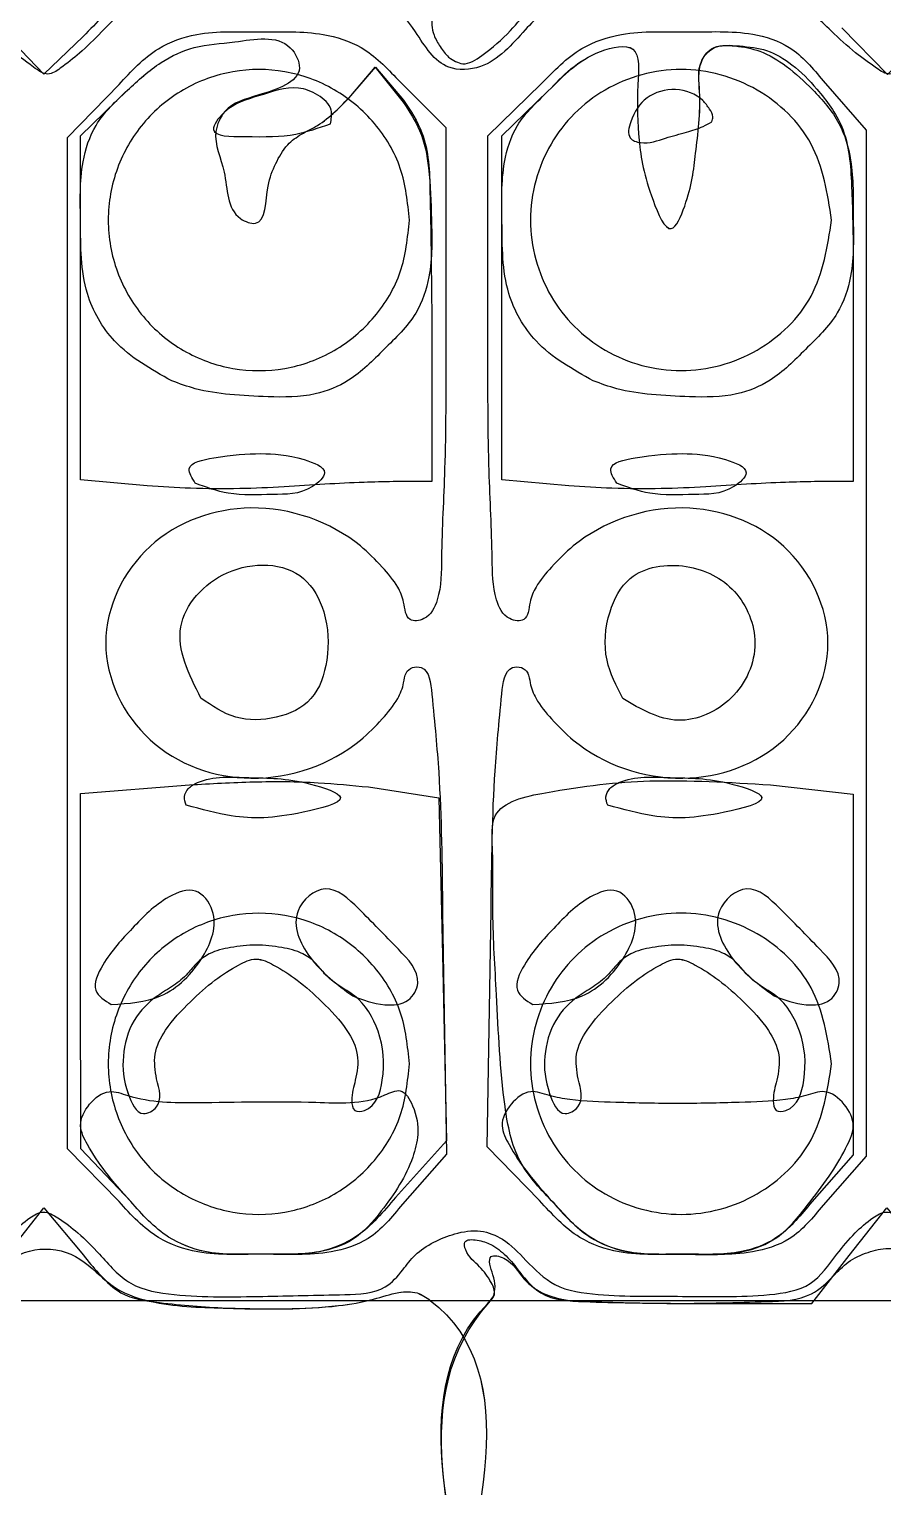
# Model space of a CAD drawing. Extents: x 15.9 to 97.5, y 243.5 to 291.3.
# Drawn here: x 61.35 to 66.49, y 252.88 to 261.66 of the extents above; entities that cross this region are included whole.
import ezdxf

# ---------------------------------------------------------------- set-up
doc = ezdxf.new("R2010")
doc.units = 0
for name, color, linetype in [('black', 7, 'CONTINUOUS'), ('blue', 7, 'CONTINUOUS'), ('drawing', 7, 'CONTINUOUS'), ('red', 7, 'CONTINUOUS')]:
    doc.layers.add(name, color=color, linetype=linetype)

msp = doc.modelspace()

# ---------------------------------------------------------------- linework, layer by layer
at = {"layer": 'black', "color": 7}
msp.add_lwpolyline([(63.285152, 261.260722), (63.432162, 261.434173), (63.60077, 261.222506)], dxfattribs=at)
for points in [[(62.206809, 259.543311)], [(64.746809, 259.543313)], [(62.347876, 258.92601)], [(64.887876, 258.92601)], [(62.293677, 256.985583)], [(64.833677, 256.985583)], [(63.297016, 255.835941)], [(65.837016, 255.835941)], [(61.842202, 255.784251)], [(64.382202, 255.784251)], [(61.958875, 254.597297)], [(64.498875, 254.597329)]]:
    msp.add_lwpolyline(points, close=True, dxfattribs=at)
for points, knots in [([(62.206809, 259.543308), (62.082345, 259.612356), (61.860306, 259.735536), (61.654594, 260.095829), (61.6602, 260.478039), (61.647564, 260.82113), (61.740727, 261.109148), (61.935178, 261.290472), (62.12171, 261.463233), (62.350145, 261.569686), (62.607157, 261.579123), (62.89216, 261.643011), (63.030864, 261.359412), (62.738596, 261.26596), (62.533776, 261.210636), (62.440073, 261.004432), (62.552099, 260.796272), (62.532176, 260.545244), (62.776543, 260.453843), (62.769717, 260.70405), (62.828083, 260.848553), (62.892931, 260.964921), (62.988053, 261.03382), (63.093875, 261.082584), (63.192396, 261.163441), (63.254301, 261.228366), (63.285152, 261.260722)], [0, 0, 0, 0, 0.419964, 0.749201, 1.183314, 1.545404, 1.778821, 2.062801, 2.325517, 2.544983, 2.791752, 3.127706, 3.261277, 3.555131, 3.781714, 3.914617, 4.163132, 4.460489, 4.554236, 4.791078, 4.935521, 5.069291, 5.173706, 5.282895, 5.418003, 5.552227, 5.552227, 5.552227, 5.552227]), ([(64.746809, 259.543308), (64.622338, 259.612358), (64.400287, 259.735541), (64.194657, 260.095811), (64.199898, 260.477891), (64.188364, 260.820165), (64.278123, 261.107177), (64.510916, 261.316744), (64.689363, 261.518809), (65.037935, 261.592769), (65.00651, 261.265849), (65.017283, 260.976081), (65.061322, 260.726048), (65.208973, 260.378054), (65.33661, 260.67696), (65.362922, 260.918568), (65.400845, 261.220463), (65.371602, 261.442272), (65.462562, 261.569365), (65.607837, 261.564473), (65.762033, 261.535362), (65.9218, 261.438172), (66.080419, 261.290561), (66.238479, 261.111424), (66.317494, 260.836635), (66.309351, 260.52514), (66.321533, 260.211757), (66.225178, 259.924164), (66.025689, 259.735981), (65.840887, 259.544487), (65.591296, 259.443981), (65.344045, 259.444196), (65.103268, 259.457684), (64.906551, 259.484219), (64.793595, 259.526006), (64.746809, 259.543313)], [0, 0, 0, 0, 0.419964, 0.749201, 1.183314, 1.544712, 1.777287, 2.057359, 2.451323, 2.646793, 2.862263, 3.196064, 3.569085, 3.771983, 3.929952, 4.25568, 4.627429, 4.80628, 4.906376, 5.049861, 5.200841, 5.384347, 5.596233, 5.854354, 6.086785, 6.432852, 6.787255, 7.022566, 7.314411, 7.596657, 7.814657, 8.099, 8.329476, 8.540683, 8.690015, 8.690015, 8.690015, 8.690015]), ([(63.60077, 261.222506), (63.637501, 261.166978), (63.71706, 261.046704), (63.764969, 260.79939), (63.771021, 260.504736), (63.779928, 260.206023), (63.684057, 259.923082), (63.485477, 259.735768), (63.300887, 259.544484), (63.051295, 259.443979), (62.804045, 259.444194), (62.563268, 259.457682), (62.366551, 259.484217), (62.253595, 259.526004), (62.206809, 259.543311)], [0, 0, 0, 0, 0.198095, 0.429071, 0.740479, 1.086221, 1.31874, 1.609692, 1.891938, 2.109938, 2.394281, 2.624757, 2.835964, 2.985296, 2.985296, 2.985296, 2.985296]), ([(62.347876, 258.926015), (62.328189, 258.957731), (62.274684, 259.043928), (62.52698, 259.09523), (62.735646, 259.109905), (62.943991, 259.097), (63.176264, 259.006499), (63.008552, 258.854461), (62.808603, 258.863202), (62.562751, 258.846563), (62.413353, 258.901801), (62.347876, 258.92601)], [0, 0, 0, 0, 0.093812, 0.254958, 0.539959, 0.803195, 0.949663, 1.061078, 1.30657, 1.572741, 1.780412, 1.780412, 1.780412, 1.780412]), ([(64.887876, 258.926015), (64.868189, 258.957731), (64.814684, 259.043928), (65.06698, 259.09523), (65.275646, 259.109905), (65.483991, 259.097), (65.716264, 259.006499), (65.548552, 258.854461), (65.348603, 258.863202), (65.102751, 258.846563), (64.953353, 258.901801), (64.887876, 258.92601)], [0, 0, 0, 0, 0.093812, 0.254958, 0.539959, 0.803195, 0.949663, 1.061078, 1.30657, 1.572741, 1.780412, 1.780412, 1.780412, 1.780412]), ([(62.293678, 256.985589), (62.287415, 257.002803), (62.274647, 257.037892), (62.305943, 257.093299), (62.432385, 257.165408), (62.707491, 257.145767), (62.943367, 257.153427), (63.33355, 257.021493), (62.874156, 256.908335), (62.624525, 256.897191), (62.38688, 256.960682), (62.293677, 256.985583)], [0, 0, 0, 0, 0.052666, 0.107359, 0.172424, 0.48287, 0.857044, 1.055304, 1.297425, 1.729902, 2.008964, 2.008964, 2.008964, 2.008964]), ([(64.833678, 256.985589), (64.827415, 257.002803), (64.814647, 257.037892), (64.845943, 257.093299), (64.972385, 257.165408), (65.247491, 257.145767), (65.483367, 257.153427), (65.87355, 257.021493), (65.414156, 256.908335), (65.164525, 256.897191), (64.92688, 256.960682), (64.833677, 256.985583)], [0, 0, 0, 0, 0.052666, 0.107359, 0.172424, 0.48287, 0.857044, 1.055304, 1.297425, 1.729902, 2.008964, 2.008964, 2.008964, 2.008964]), ([(61.842202, 255.784251), (61.801962, 255.809737), (61.71148, 255.867043), (61.810775, 256.076948), (61.968836, 256.24385), (62.135937, 256.420509), (62.356452, 256.505809), (62.501487, 256.31029), (62.400865, 256.039555), (62.168131, 255.80598), (61.945491, 255.791137), (61.842202, 255.784251)], [0, 0, 0, 0, 0.126605, 0.284679, 0.568214, 0.859695, 1.022338, 1.177177, 1.459468, 1.80783, 2.109307, 2.109307, 2.109307, 2.109307]), ([(63.297016, 255.835941), (63.204225, 255.90408), (63.036139, 256.027511), (62.897197, 256.333858), (63.143472, 256.544402), (63.372057, 256.324967), (63.533775, 256.156235), (63.728205, 255.957372), (63.636602, 255.785465), (63.466053, 255.77374), (63.358919, 255.813162), (63.297016, 255.835941)], [0, 0, 0, 0, 0.350964, 0.635756, 0.846655, 1.079271, 1.422358, 1.657013, 1.773225, 1.918999, 2.118504, 2.118504, 2.118504, 2.118504]), ([(64.382202, 255.784251), (64.341962, 255.809737), (64.25148, 255.867043), (64.350775, 256.076948), (64.508836, 256.24385), (64.675937, 256.420509), (64.896452, 256.505809), (65.041487, 256.31029), (64.940865, 256.039555), (64.708131, 255.80598), (64.485491, 255.791137), (64.382202, 255.784251)], [0, 0, 0, 0, 0.126605, 0.284679, 0.568214, 0.859695, 1.022338, 1.177177, 1.459468, 1.80783, 2.109307, 2.109307, 2.109307, 2.109307]), ([(65.837016, 255.835941), (65.744225, 255.90408), (65.576139, 256.027511), (65.437197, 256.333858), (65.683472, 256.544402), (65.912057, 256.324967), (66.073775, 256.156235), (66.268205, 255.957372), (66.176602, 255.785465), (66.006053, 255.77374), (65.898919, 255.813162), (65.837016, 255.835941)], [0, 0, 0, 0, 0.350964, 0.635756, 0.846655, 1.079271, 1.422358, 1.657013, 1.773225, 1.918999, 2.118504, 2.118504, 2.118504, 2.118504]), ([(61.958875, 254.597329), (61.906524, 254.656075), (61.810304, 254.764051), (61.710326, 254.914213), (61.635621, 255.059763), (61.702159, 255.190125), (61.819116, 255.280927), (62.042766, 255.193626), (62.455504, 255.191133), (62.979944, 255.208384), (63.379979, 255.177665), (63.596559, 255.291549), (63.677617, 255.150641), (63.699616, 255.014108), (63.658951, 254.847935), (63.582245, 254.693301), (63.46178, 254.525604), (63.316524, 254.355809), (63.053757, 254.271342), (62.752512, 254.285776), (62.441058, 254.268452), (62.152546, 254.380119), (62.029299, 254.518326), (61.958875, 254.597297)], [0, 0, 0, 0, 0.234615, 0.431223, 0.552184, 0.692698, 0.83274, 0.947664, 1.365806, 2.082849, 2.501381, 2.596935, 2.713731, 2.889779, 3.029571, 3.21285, 3.406131, 3.650987, 3.863874, 4.204776, 4.554556, 4.789418, 5.102531, 5.102531, 5.102531, 5.102531]), ([(64.498875, 254.597329), (64.446524, 254.656077), (64.350302, 254.764055), (64.250331, 254.914202), (64.175612, 255.059788), (64.242208, 255.19001), (64.358954, 255.281318), (64.486163, 255.230314), (64.654416, 255.201839), (64.914923, 255.193243), (65.254809, 255.185109), (65.594698, 255.193234), (65.855199, 255.20186), (66.023528, 255.230293), (66.150923, 255.281563), (66.268352, 255.188903), (66.332957, 255.059268), (66.268496, 254.913695), (66.182437, 254.762584), (66.038135, 254.577144), (65.886199, 254.375951), (65.606343, 254.265987), (65.296343, 254.287563), (64.98177, 254.268137), (64.692605, 254.380055), (64.569309, 254.518336), (64.498875, 254.597329)], [0, 0, 0, 0, 0.234615, 0.431223, 0.552184, 0.692698, 0.832739, 0.947664, 1.07354, 1.351726, 1.72345, 2.095175, 2.373363, 2.499236, 2.614365, 2.754834, 2.896692, 3.016391, 3.205191, 3.42647, 3.720692, 3.942884, 4.293636, 4.644425, 4.879518, 5.19275, 5.19275, 5.19275, 5.19275]), ([(48.843596, 245.869602), (48.805801, 246.586718), (48.699344, 248.606623), (49.185115, 251.117949), (48.366723, 253.49045), (48.909653, 254.022639), (48.917951, 254.09072), (48.901771, 254.16155), (48.856653, 254.287542), (49.017854, 254.250603), (49.072438, 254.127151), (49.248554, 254.003281), (49.5765, 253.991019), (50.020866, 253.978491), (50.456846, 253.991155), (50.802329, 254.002258), (50.943809, 254.13679), (51.040991, 254.240235), (51.158038, 254.294621), (51.284819, 254.322914), (51.4116, 254.294621), (51.528648, 254.240234), (51.625825, 254.136793), (51.767335, 254.002232), (52.112545, 253.991361), (52.551371, 253.976902), (52.989034, 253.995533), (53.331503, 253.996239), (53.499271, 254.16217), (53.879851, 254.312577), (54.866444, 254.239838), (56.364819, 254.31604), (57.863193, 254.23984), (58.849788, 254.312574), (59.230365, 254.162171), (59.398139, 253.996235), (59.74056, 253.995561), (60.178603, 253.976693), (60.616095, 253.991983), (60.963803, 254.001301), (61.131696, 254.169544), (61.305789, 254.317169), (61.582252, 254.318525), (61.755087, 254.172447), (61.911936, 254.01712), (62.190657, 253.978881), (62.517327, 253.951575), (62.879444, 253.947305), (63.176166, 253.961023), (63.405379, 253.998848), (63.556234, 254.052144), (63.681665, 254.058709), (64.354898, 253.604349), (63.515375, 250.932037), (63.434281, 249.128956), (64.452542, 245.861142), (63.484596, 245.838861), (63.080629, 245.862683), (62.496497, 245.912809), (61.934184, 245.95193), (61.487791, 245.994764), (60.46201, 245.6675), (57.928683, 245.916386), (54.719435, 245.924834), (52.185264, 245.657917), (51.174837, 245.99144), (50.763966, 245.954626), (50.135546, 245.902024), (49.51515, 245.871827), (49.038617, 245.779077), (48.883669, 245.851048), (48.843598, 245.86966)], [0, 0, 0, 0, 2.131708, 6.004398, 8.113401, 8.167778, 8.23154, 8.302195, 8.412764, 8.488841, 8.662814, 8.821884, 9.099927, 9.622954, 10.160049, 10.434266, 10.603779, 10.726075, 10.859054, 10.983732, 11.10841, 11.241389, 11.363684, 11.533199, 11.807416, 12.344511, 12.869743, 13.147138, 13.307591, 13.552933, 14.350335, 16.212278, 18.074221, 18.871622, 19.116964, 19.277418, 19.554813, 20.080044, 20.617139, 20.891356, 21.06087, 21.310555, 21.560311, 21.808869, 21.971229, 22.210042, 22.614481, 22.971202, 23.290825, 23.506686, 23.662907, 23.773772, 23.864794, 26.01721, 29.894454, 32.014635, 32.215755, 32.659822, 33.252147, 33.96109, 34.366715, 34.570757, 37.166187, 41.786394, 44.381754, 44.577089, 44.952209, 45.595863, 46.473391, 46.848736, 46.979662, 46.979662, 46.979662, 46.979662]), ([(64.083596, 245.869596), (64.045801, 246.586712), (63.939344, 248.606617), (64.425115, 251.117943), (63.606723, 253.490444), (64.149653, 254.022633), (64.157951, 254.090714), (64.141771, 254.161544), (64.096653, 254.287536), (64.257854, 254.250597), (64.312438, 254.127145), (64.488554, 254.003275), (64.8165, 253.991013), (65.260866, 253.978486), (65.696847, 253.991149), (66.042329, 254.002252), (66.18381, 254.136784), (66.280992, 254.240229), (66.398038, 254.294615), (66.524819, 254.322908), (66.6516, 254.294615), (66.768648, 254.240229), (66.865825, 254.136786), (67.007332, 254.002234), (67.352568, 253.991287), (67.791724, 253.9774), (68.230435, 253.994089), (68.572385, 253.998352), (68.729085, 254.146506), (68.958569, 254.297345), (69.532154, 254.261811), (70.334819, 254.306424), (71.137483, 254.261811), (71.711069, 254.297343), (71.940552, 254.146506), (72.097259, 253.998351), (72.439159, 253.994116), (72.878252, 253.97719), (73.316072, 253.991909), (73.663805, 254.001303), (73.831695, 254.169536), (74.005789, 254.317164), (74.282252, 254.318519), (74.455088, 254.172441), (74.611937, 254.017114), (74.890658, 253.978875), (75.217327, 253.951569), (75.579444, 253.947299), (75.876166, 253.961017), (76.105379, 253.998842), (76.256235, 254.052138), (76.381664, 254.058703), (77.054369, 253.60473), (76.213036, 250.932535), (76.130449, 249.134866), (77.157614, 245.863407), (76.19938, 245.84284), (75.809275, 245.8667), (75.24468, 245.915827), (74.700601, 245.954143), (74.266624, 245.995606), (73.451526, 245.725843), (71.540413, 245.877839), (69.131697, 245.879217), (67.221863, 245.722868), (66.41488, 245.99165), (66.003934, 245.954449), (65.375554, 245.902061), (64.755143, 245.871788), (64.278613, 245.779046), (64.123665, 245.851017), (64.083594, 245.869629)], [0, 0, 0, 0, 2.131708, 6.004398, 8.113401, 8.167778, 8.23154, 8.302195, 8.412764, 8.488841, 8.662814, 8.821884, 9.099927, 9.622954, 10.160049, 10.434266, 10.60378, 10.726075, 10.859055, 10.983732, 11.10841, 11.241389, 11.363684, 11.533199, 11.807416, 12.344511, 12.871351, 13.148285, 13.3098, 13.501142, 13.957313, 14.950858, 15.944402, 16.400573, 16.591915, 16.753431, 17.030364, 17.557203, 18.094298, 18.368515, 18.53803, 18.787715, 19.037471, 19.286029, 19.448389, 19.687201, 20.09164, 20.448361, 20.767984, 20.983845, 21.140067, 21.250931, 21.341953, 23.492426, 27.369801, 29.488914, 29.682506, 30.111166, 30.68345, 31.36981, 31.763255, 31.964278, 33.923731, 37.362346, 39.32167, 39.517004, 39.892124, 40.535778, 41.413306, 41.788651, 41.919576, 41.919576, 41.919576, 41.919576])]:
    msp.add_open_spline(points, degree=3, knots=knots, dxfattribs=at)
at = {"layer": 'blue', "color": 7}
for points in [[(61.672648, 261.618992), (61.43482, 261.391139), (61.205796, 261.630191)], [(66.800525, 261.670372), (66.518791, 261.388638), (66.24456, 261.671572)], [(63.286309, 261.260714), (63.434475, 261.434165), (63.603809, 261.234285)], [(62.058642, 258.909554), (61.656475, 258.945774), (61.656475, 259.982859), (61.656475, 261.019945), (61.939623, 261.294382)], [(64.598642, 258.909554), (64.196475, 258.945774), (64.196475, 259.982859), (64.196475, 261.019945), (64.475673, 261.290553)], [(63.773142, 259.985452), (63.773142, 258.936498), (63.540309, 258.935736)], [(66.313142, 259.988337), (66.313142, 258.9365), (66.080309, 258.935738)], [(61.958875, 254.597334), (61.657944, 254.914834), (61.657182, 255.985522), (61.65642, 257.05621), (62.312587, 257.10886)], [(63.392087, 257.09559), (63.81542, 257.02966), (63.83917, 255.996513), (63.86292, 254.963367), (63.554153, 254.621599)], [(65.813718, 257.108467), (66.313154, 257.051957), (66.313154, 255.965173), (66.313154, 254.878388), (66.050383, 254.579109)], [(59.096963, 254.315985), (59.373676, 253.98349), (60.178915, 253.98349), (60.984156, 253.98349), (61.209577, 254.271525), (61.434999, 254.55956), (61.674144, 254.273103)], [(65.246442, 253.983485), (66.064068, 253.983485), (66.289489, 254.27152), (66.514911, 254.559555), (66.755373, 254.27152), (66.995835, 253.983485), (67.795952, 253.983485), (68.596069, 253.983485), (68.872783, 254.31598)]]:
    msp.add_lwpolyline(points, dxfattribs=at)
for points in [[(63.874842, 261.493334)], [(62.058642, 258.909556)], [(64.598642, 258.909558)], [(62.115112, 255.336033)], [(64.655112, 255.336033)], [(61.958879, 254.597332)], [(64.509924, 254.587102)]]:
    msp.add_lwpolyline(points, close=True, dxfattribs=at)
for points, knots in [([(63.874842, 261.493334), (63.856922, 261.514052), (63.821771, 261.554689), (63.786564, 261.62031), (63.745462, 261.779141), (64.057686, 262.019491), (64.225457, 262.219245), (64.612496, 262.589349), (64.602539, 262.187825), (64.472837, 261.949378), (64.283845, 261.675516), (64.110994, 261.525623), (63.968448, 261.431931), (63.902882, 261.47494), (63.874842, 261.493334)], [0, 0, 0, 0, 0.081891, 0.160629, 0.222713, 0.556689, 1.081239, 1.361185, 1.571002, 1.915925, 2.284741, 2.513073, 2.63804, 2.731418, 2.731418, 2.731418, 2.731418]), ([(61.205796, 261.630191), (61.169593, 261.672482), (61.106764, 261.745878), (61.034745, 261.840134), (61.022492, 262.008853), (61.403814, 261.960895), (61.569654, 261.978115), (61.955575, 261.970188), (61.863953, 261.825887), (61.787646, 261.734768), (61.713842, 261.660464), (61.672648, 261.618992)], [0, 0, 0, 0, 0.167366, 0.290459, 0.352291, 0.620894, 1.024538, 1.241362, 1.314872, 1.451476, 1.624036, 1.624036, 1.624036, 1.624036]), ([(61.939623, 261.294382), (62.003899, 261.353998), (62.121869, 261.463416), (62.3501, 261.569624), (62.607175, 261.579136), (62.892158, 261.643001), (63.030865, 261.359405), (62.738596, 261.265951), (62.533776, 261.210628), (62.440073, 261.004424), (62.552099, 260.796264), (62.532176, 260.545236), (62.776543, 260.453835), (62.769717, 260.704041), (62.828083, 260.848546), (62.892932, 260.964909), (62.988086, 261.03385), (63.094082, 261.08261), (63.192966, 261.163466), (63.255256, 261.228362), (63.286309, 261.260714)], [0, 0, 0, 0, 0.262716, 0.482182, 0.728952, 1.064905, 1.198477, 1.49233, 1.718913, 1.851816, 2.100331, 2.397688, 2.491435, 2.728277, 2.87272, 3.00649, 3.110905, 3.220234, 3.355669, 3.490304, 3.490304, 3.490304, 3.490304]), ([(64.475673, 261.290553), (64.561862, 261.381979), (64.690813, 261.518767), (65.037635, 261.592768), (65.006646, 261.265837), (65.017231, 260.976077), (65.061338, 260.726032), (65.208955, 260.378059), (65.336679, 260.676899), (65.36231, 260.919039), (65.403004, 261.220017), (65.368311, 261.447622), (65.47537, 261.574776), (65.631829, 261.561033), (65.797001, 261.545455), (65.959615, 261.446951), (66.110087, 261.289161), (66.2832, 261.058208), (66.31433, 260.590786), (66.31362, 260.23053), (66.313142, 259.988337)], [0, 0, 0, 0, 0.393965, 0.589435, 0.804904, 1.138705, 1.511726, 1.714625, 1.872593, 2.198322, 2.57007, 2.75223, 2.85496, 3.018275, 3.183519, 3.35802, 3.568985, 3.841323, 4.198575, 4.93143, 4.93143, 4.93143, 4.93143]), ([(63.603809, 261.234285), (63.6457, 261.170601), (63.754453, 261.005273), (63.766164, 260.563731), (63.770369, 260.215243), (63.773142, 259.985452)], [0, 0, 0, 0, 0.225296, 0.584889, 1.28104, 1.28104, 1.28104, 1.28104]), ([(63.540309, 258.935736), (63.481871, 258.934425), (63.344783, 258.931349), (63.126017, 258.920522), (62.8766, 258.902362), (62.606516, 258.891297), (62.330976, 258.892372), (62.14547, 258.904077), (62.058642, 258.909556)], [0, 0, 0, 0, 0.175352, 0.411359, 0.656998, 0.925552, 1.222127, 1.48309, 1.48309, 1.48309, 1.48309]), ([(66.080309, 258.935738), (66.021871, 258.934427), (65.884783, 258.931351), (65.666017, 258.920524), (65.4166, 258.902364), (65.146516, 258.891299), (64.870976, 258.892374), (64.68547, 258.904079), (64.598642, 258.909558)], [0, 0, 0, 0, 0.175352, 0.411359, 0.656998, 0.925552, 1.222127, 1.48309, 1.48309, 1.48309, 1.48309]), ([(64.509912, 254.587107), (64.432845, 254.666349), (64.274386, 254.829281), (64.186724, 255.284106), (64.169774, 255.780755), (64.134329, 256.307979), (64.147231, 256.651204), (64.120728, 256.994266), (64.592603, 257.091534), (65.105468, 257.151587), (65.567097, 257.123482), (65.813718, 257.108467)], [0, 0, 0, 0, 0.324785, 0.667796, 1.342625, 1.838849, 2.226327, 2.422397, 2.755572, 3.388542, 4.114581, 4.114581, 4.114581, 4.114581]), ([(62.312587, 257.10886), (62.442028, 257.115973), (62.700554, 257.130178), (63.061473, 257.12858), (63.291127, 257.105664), (63.392087, 257.09559)], [0, 0, 0, 0, 0.38892, 0.776769, 1.081035, 1.081035, 1.081035, 1.081035]), ([(62.115111, 255.336037), (62.106823, 255.38623), (62.089761, 255.48956), (62.176419, 255.65548), (62.308408, 255.796134), (62.457734, 255.929363), (62.588212, 256.015086), (62.714811, 256.07478), (62.84139, 256.015085), (62.971962, 255.92937), (63.121489, 255.795525), (63.255814, 255.654277), (63.340056, 255.486163), (63.317755, 255.333582), (63.285327, 255.233324), (63.297625, 255.133457), (63.434633, 255.149874), (63.496676, 255.36568), (63.475215, 255.612284), (63.354067, 255.819647), (63.211383, 255.895329), (63.129841, 255.961688), (63.073288, 256.040701), (62.987086, 256.102974), (62.862141, 256.132234), (62.714811, 256.14802), (62.567474, 256.132236), (62.442544, 256.10296), (62.356325, 256.040738), (62.299917, 255.961659), (62.217646, 255.89622), (62.093657, 255.825199), (61.959864, 255.694211), (61.900993, 255.467724), (61.92024, 255.284904), (62.006133, 255.093895), (62.158045, 255.179657), (62.132191, 255.273826), (62.115112, 255.336033)], [0, 0, 0, 0, 0.148915, 0.306562, 0.534907, 0.731398, 0.900876, 1.012186, 1.123494, 1.292973, 1.489465, 1.720393, 1.878274, 2.032993, 2.157693, 2.218442, 2.276679, 2.488053, 2.784245, 3.040937, 3.153908, 3.265267, 3.35281, 3.443656, 3.576955, 3.731939, 3.886924, 4.020224, 4.111067, 4.19855, 4.309774, 4.422587, 4.62823, 4.853534, 5.081207, 5.233086, 5.319927, 5.488948, 5.488948, 5.488948, 5.488948]), ([(64.655111, 255.336037), (64.646823, 255.38623), (64.629761, 255.48956), (64.716419, 255.65548), (64.848408, 255.796134), (64.997734, 255.929363), (65.128212, 256.015086), (65.254811, 256.07478), (65.38139, 256.015085), (65.511962, 255.92937), (65.661489, 255.795525), (65.795814, 255.654277), (65.880056, 255.486163), (65.857755, 255.333582), (65.825327, 255.233324), (65.837625, 255.133457), (65.974633, 255.149874), (66.036676, 255.36568), (66.015215, 255.612284), (65.894067, 255.819647), (65.751383, 255.895329), (65.669841, 255.961688), (65.613288, 256.040701), (65.527086, 256.102974), (65.402141, 256.132234), (65.254811, 256.14802), (65.107474, 256.132236), (64.982544, 256.10296), (64.896325, 256.040738), (64.839917, 255.961659), (64.757646, 255.89622), (64.633657, 255.825199), (64.499864, 255.694211), (64.440993, 255.467724), (64.46024, 255.284904), (64.546133, 255.093895), (64.698045, 255.179657), (64.672191, 255.273826), (64.655112, 255.336033)], [0, 0, 0, 0, 0.148915, 0.306562, 0.534907, 0.731398, 0.900876, 1.012186, 1.123494, 1.292973, 1.489465, 1.720393, 1.878274, 2.032993, 2.157693, 2.218442, 2.276679, 2.488053, 2.784245, 3.040937, 3.153908, 3.265267, 3.35281, 3.443656, 3.576955, 3.731939, 3.886924, 4.020224, 4.111067, 4.19855, 4.309774, 4.422587, 4.62823, 4.853534, 5.081207, 5.233086, 5.319927, 5.488948, 5.488948, 5.488948, 5.488948]), ([(63.554153, 254.621599), (63.482653, 254.535929), (63.360154, 254.389155), (63.068351, 254.265822), (62.753418, 254.287436), (62.440123, 254.268386), (62.152368, 254.380524), (62.029256, 254.518473), (61.958879, 254.597332)], [0, 0, 0, 0, 0.330252, 0.565807, 0.916926, 1.264986, 1.499455, 1.812361, 1.812361, 1.812361, 1.812361]), ([(66.050383, 254.579109), (65.988585, 254.504474), (65.878421, 254.371426), (65.600847, 254.268534), (65.293467, 254.286477), (64.982773, 254.269107), (64.698282, 254.376174), (64.578, 254.510869), (64.509924, 254.587102)], [0, 0, 0, 0, 0.285688, 0.509287, 0.855672, 1.203111, 1.434932, 1.737212, 1.737212, 1.737212, 1.737212]), ([(64.083596, 245.869597), (64.044254, 246.586332), (63.933579, 248.602608), (64.427952, 251.164635), (63.60641, 253.449051), (64.164787, 254.037762), (64.126545, 254.126338), (64.062926, 254.211165), (63.983295, 254.26894), (63.960345, 254.372189), (64.058556, 254.366427), (64.136922, 254.340117), (64.228417, 254.270137), (64.311928, 254.159965), (64.44084, 254.004986), (64.797413, 253.987602), (65.065437, 253.985144), (65.246442, 253.983485)], [0, 0, 0, 0, 2.135769, 6.008219, 8.119462, 8.178543, 8.253692, 8.371522, 8.504479, 8.55159, 8.625379, 8.712114, 8.826837, 8.95273, 9.134123, 9.400485, 9.954536, 9.954536, 9.954536, 9.954536]), ([(61.674144, 254.273103), (61.73295, 254.199627), (61.845397, 254.059131), (62.167075, 253.963237), (62.514069, 253.955844), (62.884554, 253.946027), (63.178383, 253.961131), (63.405867, 253.998979), (63.556334, 254.052109), (63.681762, 254.058678), (64.354997, 253.604312), (63.515471, 250.93201), (63.43438, 249.128923), (64.452639, 245.86111), (63.484694, 245.838829), (63.080727, 245.862651), (62.496595, 245.912777), (61.934282, 245.951898), (61.487888, 245.994732), (60.462108, 245.667468), (57.928781, 245.916355), (54.719533, 245.924802), (52.185362, 245.657886), (51.174935, 245.991408), (50.764064, 245.954594), (50.135643, 245.901992), (49.515247, 245.871795), (49.038715, 245.779045), (48.883767, 245.851016), (48.843696, 245.869628)], [0, 0, 0, 0, 0.275613, 0.527015, 0.969209, 1.321047, 1.637207, 1.851772, 2.007994, 2.118858, 2.20988, 4.362296, 8.23954, 10.359721, 10.560841, 11.004907, 11.597232, 12.306175, 12.711801, 12.915842, 15.511272, 20.131479, 22.726839, 22.922174, 23.297295, 23.940949, 24.818476, 25.193821, 25.324747, 25.324747, 25.324747, 25.324747]), ([(74.374153, 254.273098), (74.432959, 254.199622), (74.545406, 254.059126), (74.867084, 253.963232), (75.214078, 253.955839), (75.584562, 253.946022), (75.878392, 253.961126), (76.105875, 253.998974), (76.256344, 254.052104), (76.381771, 254.058673), (77.05448, 253.604696), (76.213141, 250.932507), (76.130556, 249.134835), (77.157721, 245.863376), (76.199487, 245.842809), (75.809382, 245.866669), (75.244788, 245.915796), (74.700709, 245.954112), (74.266732, 245.995575), (73.451633, 245.725812), (71.54052, 245.877808), (69.131805, 245.879187), (67.221971, 245.722837), (66.414988, 245.991619), (66.004042, 245.954418), (65.375662, 245.90203), (64.755251, 245.871757), (64.278721, 245.779015), (64.123773, 245.850986), (64.083702, 245.869598)], [0, 0, 0, 0, 0.275613, 0.527015, 0.969209, 1.321047, 1.637207, 1.851772, 2.007994, 2.118859, 2.209881, 4.360354, 8.237729, 10.356841, 10.550433, 10.979093, 11.551377, 12.237737, 12.631182, 12.832206, 14.791658, 18.230273, 20.189597, 20.38493, 20.760051, 21.403705, 22.281233, 22.656577, 22.787503, 22.787503, 22.787503, 22.787503])]:
    msp.add_open_spline(points, degree=3, knots=knots, dxfattribs=at)
at = {"layer": 'drawing', "color": 1}
for points in [[(63.638692, 260.512062)], [(66.182993, 260.512062)], [(63.638692, 255.427269)], [(66.182993, 255.427269)]]:
    msp.add_lwpolyline(points, close=True, dxfattribs=at)
msp.add_lwpolyline([(28.64063, 254.000042), (84.088924, 254.000042)], dxfattribs=at)
for points, knots in [([(63.638692, 260.512062), (63.627851, 260.405977), (63.606324, 260.195325), (63.439306, 259.916945), (63.194765, 259.709977), (62.891947, 259.600207), (62.570622, 259.600207), (62.268228, 259.709977), (62.021993, 259.916945), (61.861267, 260.195325), (61.80515, 260.512062), (61.861267, 260.8288), (62.021993, 261.10718), (62.268228, 261.314148), (62.570622, 261.423917), (62.891947, 261.423917), (63.194765, 261.314148), (63.439306, 261.10718), (63.606324, 260.8288), (63.627851, 260.618148), (63.638692, 260.512062)], [0, 0, 0, 0, 0.316641, 0.62875, 0.945391, 1.262031, 1.57414, 1.890781, 2.207422, 2.519531, 2.836172, 3.152812, 3.464921, 3.781562, 4.098203, 4.410312, 4.726953, 5.043593, 5.355703, 5.672343, 5.672343, 5.672343, 5.672343]), ([(66.182993, 260.512062), (66.158054, 260.352107), (66.108916, 260.036942), (65.747675, 259.68997), (65.276453, 259.561407), (64.800283, 259.68997), (64.453591, 260.036942), (64.324932, 260.512062), (64.453591, 260.987183), (64.800283, 261.334154), (65.276453, 261.462718), (65.747675, 261.334154), (66.108916, 260.987183), (66.158054, 260.672017), (66.182993, 260.512062)], [0, 0, 0, 0, 0.474428, 0.934785, 1.409214, 1.883642, 2.343999, 2.818428, 3.292856, 3.753213, 4.227641, 4.70207, 5.162427, 5.636855, 5.636855, 5.636855, 5.636855]), ([(63.638692, 255.427269), (63.627851, 255.321183), (63.606324, 255.110531), (63.439306, 254.832151), (63.194765, 254.625183), (62.891947, 254.515414), (62.570622, 254.515414), (62.268228, 254.625183), (62.021993, 254.832151), (61.861267, 255.110531), (61.80515, 255.427269), (61.861267, 255.744006), (62.021993, 256.022386), (62.268228, 256.229354), (62.570622, 256.339124), (62.891947, 256.339124), (63.194765, 256.229354), (63.439306, 256.022386), (63.606324, 255.744006), (63.627851, 255.533354), (63.638692, 255.427269)], [0, 0, 0, 0, 0.316641, 0.62875, 0.945391, 1.262031, 1.57414, 1.890781, 2.207422, 2.519531, 2.836172, 3.152812, 3.464921, 3.781562, 4.098203, 4.410312, 4.726953, 5.043593, 5.355703, 5.672343, 5.672343, 5.672343, 5.672343]), ([(66.182993, 255.427269), (66.158054, 255.267314), (66.108916, 254.952148), (65.747675, 254.605176), (65.276453, 254.476613), (64.800283, 254.605176), (64.453591, 254.952148), (64.324932, 255.427269), (64.453591, 255.902389), (64.800283, 256.249361), (65.276453, 256.377924), (65.747675, 256.249361), (66.108916, 255.902389), (66.158054, 255.587224), (66.182993, 255.427269)], [0, 0, 0, 0, 0.474428, 0.934785, 1.409214, 1.883642, 2.343999, 2.818428, 3.292856, 3.753213, 4.227641, 4.70207, 5.162427, 5.636855, 5.636855, 5.636855, 5.636855])]:
    msp.add_open_spline(points, degree=3, knots=knots, dxfattribs=at)
at = {"layer": 'red', "color": 7}
for points in [[(63.569942, 261.357963), (63.857809, 261.070096), (63.857809, 259.713887)], [(66.131694, 261.350351), (66.391122, 261.054878), (66.391122, 257.962824), (66.391122, 254.870771), (66.131694, 254.575297)], [(61.888758, 254.597384), (61.578674, 254.914939), (61.578674, 257.962829), (61.578674, 261.01072), (61.888758, 261.328274)], [(64.111807, 259.688233), (64.111807, 261.018791), (64.432876, 261.332308)], [(64.423208, 254.603067), (64.107575, 254.926305), (64.130855, 256.35293)], [(63.838621, 256.331218), (63.861761, 254.88289), (63.597013, 254.581359)]]:
    msp.add_lwpolyline(points, dxfattribs=at)
for points in [[(63.162209, 261.091344)], [(65.46066, 261.103788)], [(62.382188, 257.630199)], [(64.924298, 257.628107)], [(62.115112, 255.336028)], [(64.655112, 255.336028)], [(61.888756, 254.597383)], [(64.423206, 254.603062)]]:
    msp.add_lwpolyline(points, close=True, dxfattribs=at)
for points, knots in [([(68.851785, 261.540537), (68.790994, 261.614353), (68.686619, 261.741089), (68.569895, 261.916774), (68.551018, 262.058647), (68.570804, 262.160423), (68.538293, 262.252003), (68.468376, 262.325012), (68.396612, 262.42134), (68.358832, 262.559508), (68.3342, 262.730501), (68.370172, 262.897995), (68.236147, 263.029141), (68.120697, 262.941323), (68.035357, 262.867004), (68.023701, 262.759214), (68.056189, 262.653774), (68.088141, 262.54323), (68.104093, 262.447057), (68.099356, 262.3657), (68.075949, 262.292157), (68.062347, 262.20642), (68.054398, 262.106299), (68.018501, 261.97539), (67.810171, 261.930248), (67.565746, 261.916922), (67.282286, 261.902177), (67.030041, 261.81258), (66.874596, 261.656499), (66.737418, 261.519992), (66.631934, 261.439627), (66.532939, 261.374094), (66.430763, 261.442845), (66.315995, 261.525223), (66.1595, 261.668831), (65.982896, 261.847325), (65.649488, 261.923367), (65.260541, 261.911897), (64.871749, 261.934412), (64.535703, 261.857861), (64.31761, 261.647859), (64.136491, 261.42409), (63.823386, 261.405819), (63.687722, 261.636136), (63.528148, 261.850304), (63.178343, 261.911236), (62.758614, 261.892898), (62.329096, 261.909363), (61.970429, 261.846829), (61.803432, 261.663272), (61.660189, 261.522781), (61.556102, 261.441137), (61.455451, 261.372025), (61.344269, 261.457306), (61.20691, 261.550662), (61.017422, 261.723436), (60.806809, 261.890399), (60.689741, 262.172942), (60.719642, 262.521121), (60.766345, 262.906064), (60.436682, 263.209806), (60.112152, 262.986452), (59.988912, 262.676728), (60.018913, 262.365651), (60.094145, 262.126195), (60.348204, 261.999236), (60.128833, 261.862514), (59.907874, 261.911463), (59.619106, 261.9014), (59.350728, 261.767767), (59.215209, 261.62324), (59.134156, 261.536799)], [0, 0, 0, 0, 0.288102, 0.494654, 0.61919, 0.706475, 0.801425, 0.895553, 1.009041, 1.157616, 1.3173, 1.531776, 1.628295, 1.79239, 1.877468, 1.968726, 2.092941, 2.209858, 2.313502, 2.383877, 2.451772, 2.544421, 2.642066, 2.759861, 2.912831, 3.212904, 3.527283, 3.752163, 3.996786, 4.179621, 4.327132, 4.410631, 4.498254, 4.656088, 4.852857, 5.130047, 5.392129, 5.844549, 6.301206, 6.560708, 6.845033, 7.194523, 7.384771, 7.676808, 7.915441, 8.167328, 8.681668, 9.1938, 9.463657, 9.729236, 9.914146, 10.06179, 10.143123, 10.240007, 10.428111, 10.668884, 10.998919, 11.222423, 11.549929, 12.045931, 12.303183, 12.6901, 12.964459, 13.303727, 13.5816, 13.759159, 13.864111, 14.174922, 14.464508, 14.701686, 15.054637, 15.054637, 15.054637, 15.054637]), ([(61.888758, 261.328274), (61.96201, 261.408627), (62.09133, 261.550482), (62.400476, 261.65929), (62.739152, 261.638511), (63.074896, 261.656384), (63.375513, 261.561243), (63.500995, 261.430048), (63.569942, 261.357963)], [0, 0, 0, 0, 0.321187, 0.567026, 0.951297, 1.330821, 1.572341, 1.866882, 1.866882, 1.866882, 1.866882]), ([(64.432876, 261.332308), (64.509169, 261.411719), (64.644723, 261.552813), (64.962795, 261.659109), (65.312668, 261.637427), (65.654755, 261.659674), (65.957239, 261.563351), (66.069808, 261.425911), (66.131694, 261.350351)], [0, 0, 0, 0, 0.325514, 0.57836, 0.974984, 1.369303, 1.604074, 1.890746, 1.890746, 1.890746, 1.890746]), ([(63.162209, 261.09134), (63.16781, 261.120411), (63.181437, 261.191146), (63.087118, 261.27427), (62.932343, 261.331354), (62.728238, 261.255382), (62.550552, 261.211416), (62.402519, 261.01492), (62.724202, 261.016657), (62.91804, 261.009115), (63.091137, 261.067409), (63.162209, 261.091344)], [0, 0, 0, 0, 0.084124, 0.204685, 0.329102, 0.5735, 0.806293, 0.924714, 1.114542, 1.425821, 1.642663, 1.642663, 1.642663, 1.642663]), ([(65.460657, 261.103789), (65.463861, 261.114227), (65.472123, 261.141146), (65.44451, 261.186625), (65.386827, 261.263512), (65.242337, 261.320291), (65.056789, 261.264537), (64.976024, 261.13985), (64.945751, 261.003598), (65.064257, 260.962199), (65.174665, 261.007657), (65.301181, 261.038339), (65.395708, 261.068011), (65.443651, 261.094419), (65.46066, 261.103788)], [0, 0, 0, 0, 0.031649, 0.081627, 0.146973, 0.324252, 0.502954, 0.677582, 0.774682, 0.842401, 0.996791, 1.12815, 1.23394, 1.29211, 1.29211, 1.29211, 1.29211]), ([(63.857809, 259.713887), (63.858075, 259.480016), (63.858544, 259.067567), (63.829703, 258.570724), (63.832297, 258.260937), (63.757587, 258.10533), (63.615648, 258.084934), (63.610715, 258.211299), (63.564322, 258.317131), (63.469242, 258.430759), (63.226264, 258.673162), (62.698376, 258.858722), (62.021583, 258.617783), (61.703347, 257.962859), (62.021577, 257.307762), (62.698403, 257.067361), (63.22642, 257.251418), (63.47008, 257.496646), (63.564175, 257.610475), (63.605604, 257.708816), (63.609655, 257.782116), (63.654655, 257.822179), (63.758622, 257.818238), (63.786417, 257.521346), (63.8304, 257.080771), (63.835403, 256.624614), (63.838621, 256.331218)], [0, 0, 0, 0, 0.701515, 1.237178, 1.491806, 1.631187, 1.71478, 1.826584, 1.923607, 2.077105, 2.259561, 2.957973, 3.608468, 4.248993, 4.889518, 5.540013, 6.238425, 6.421554, 6.577069, 6.677405, 6.738074, 6.788297, 6.841604, 7.013234, 7.486541, 8.339731, 8.339731, 8.339731, 8.339731]), ([(64.130855, 256.35293), (64.13425, 256.641625), (64.139532, 257.09078), (64.182714, 257.525585), (64.211604, 257.818323), (64.314965, 257.822177), (64.359963, 257.782118), (64.36401, 257.708812), (64.405442, 257.610471), (64.499535, 257.496641), (64.743195, 257.251413), (65.271212, 257.067356), (65.948039, 257.307757), (66.266268, 257.962854), (65.948032, 258.617778), (65.27124, 258.858717), (64.743351, 258.673157), (64.500374, 258.430754), (64.405293, 258.317126), (64.358901, 258.211294), (64.353966, 258.084929), (64.212034, 258.105325), (64.137826, 258.259795), (64.139541, 258.565267), (64.111252, 259.053609), (64.111606, 259.458674), (64.111807, 259.688233)], [0, 0, 0, 0, 0.839815, 1.306593, 1.476578, 1.529889, 1.580113, 1.640788, 1.741123, 1.896638, 2.079767, 2.778179, 3.428674, 4.069199, 4.709724, 5.360219, 6.058631, 6.241087, 6.394585, 6.491608, 6.603411, 6.687004, 6.826385, 7.077518, 7.60397, 8.292567, 8.292567, 8.292567, 8.292567]), ([(62.38219, 257.63021), (62.309681, 257.775477), (62.167313, 258.060703), (62.517449, 258.460255), (62.981587, 258.448279), (63.147648, 258.135246), (63.158817, 257.875265), (63.074872, 257.607769), (62.836683, 257.498526), (62.58582, 257.491956), (62.449556, 257.584464), (62.382188, 257.630199)], [0, 0, 0, 0, 0.446489, 0.87666, 1.337141, 1.572935, 1.863847, 2.114989, 2.352358, 2.596403, 2.835033, 2.835033, 2.835033, 2.835033]), ([(64.924301, 257.62811), (64.885522, 257.703876), (64.801823, 257.867408), (64.824251, 258.136666), (64.966787, 258.412254), (65.312063, 258.460603), (65.627675, 258.302335), (65.770468, 257.953017), (65.615941, 257.603257), (65.246358, 257.439488), (65.032762, 257.564584), (64.924298, 257.628107)], [0, 0, 0, 0, 0.251141, 0.542053, 0.777846, 1.122808, 1.449655, 1.784043, 2.144234, 2.491211, 2.849178, 2.849178, 2.849178, 2.849178]), ([(62.115111, 255.336032), (62.106823, 255.386225), (62.089761, 255.489555), (62.176419, 255.655475), (62.308408, 255.796129), (62.457734, 255.929358), (62.588212, 256.015081), (62.714811, 256.074775), (62.84139, 256.01508), (62.971962, 255.929365), (63.121489, 255.79552), (63.255814, 255.654272), (63.340056, 255.486158), (63.317755, 255.333577), (63.285327, 255.233319), (63.297625, 255.133452), (63.434633, 255.149869), (63.496676, 255.365675), (63.475215, 255.612279), (63.354067, 255.819642), (63.211383, 255.895324), (63.129841, 255.961683), (63.073288, 256.040696), (62.987086, 256.102969), (62.862141, 256.132229), (62.714811, 256.148015), (62.567474, 256.132231), (62.442544, 256.102955), (62.356325, 256.040733), (62.299917, 255.961654), (62.217646, 255.896215), (62.093657, 255.825194), (61.959864, 255.694206), (61.900993, 255.467719), (61.92024, 255.284899), (62.006133, 255.09389), (62.158045, 255.179652), (62.132191, 255.273821), (62.115112, 255.336028)], [0, 0, 0, 0, 0.148915, 0.306562, 0.534907, 0.731398, 0.900876, 1.012186, 1.123494, 1.292973, 1.489465, 1.720393, 1.878274, 2.032993, 2.157693, 2.218442, 2.276679, 2.488053, 2.784245, 3.040937, 3.153908, 3.265267, 3.35281, 3.443656, 3.576955, 3.731939, 3.886924, 4.020224, 4.111067, 4.19855, 4.309774, 4.422587, 4.62823, 4.853534, 5.081207, 5.233086, 5.319927, 5.488948, 5.488948, 5.488948, 5.488948]), ([(64.655111, 255.336032), (64.646823, 255.386225), (64.629761, 255.489555), (64.716419, 255.655475), (64.848408, 255.796129), (64.997734, 255.929358), (65.128212, 256.015081), (65.254811, 256.074775), (65.38139, 256.01508), (65.511962, 255.929365), (65.661489, 255.79552), (65.795814, 255.654272), (65.880056, 255.486158), (65.857755, 255.333577), (65.825327, 255.233319), (65.837625, 255.133452), (65.974633, 255.149869), (66.036676, 255.365675), (66.015215, 255.612279), (65.894067, 255.819642), (65.751383, 255.895324), (65.669841, 255.961683), (65.613288, 256.040696), (65.527086, 256.102969), (65.402141, 256.132229), (65.254811, 256.148015), (65.107474, 256.132231), (64.982544, 256.102955), (64.896325, 256.040733), (64.839917, 255.961654), (64.757646, 255.896215), (64.633657, 255.825194), (64.499864, 255.694206), (64.440993, 255.467719), (64.46024, 255.284899), (64.546133, 255.09389), (64.698045, 255.179652), (64.672191, 255.273821), (64.655112, 255.336028)], [0, 0, 0, 0, 0.148915, 0.306562, 0.534907, 0.731398, 0.900876, 1.012186, 1.123494, 1.292973, 1.489465, 1.720393, 1.878274, 2.032993, 2.157693, 2.218442, 2.276679, 2.488053, 2.784245, 3.040937, 3.153908, 3.265267, 3.35281, 3.443656, 3.576955, 3.731939, 3.886924, 4.020224, 4.111067, 4.19855, 4.309774, 4.422587, 4.62823, 4.853534, 5.081207, 5.233086, 5.319927, 5.488948, 5.488948, 5.488948, 5.488948]), ([(63.597013, 254.581359), (63.534009, 254.503917), (63.419967, 254.363739), (63.112569, 254.26499), (62.765149, 254.289066), (62.411917, 254.264986), (62.092879, 254.372309), (61.962316, 254.516273), (61.888756, 254.597383)], [0, 0, 0, 0, 0.292982, 0.530324, 0.931271, 1.33427, 1.58459, 1.907618, 1.907618, 1.907618, 1.907618]), ([(66.131694, 254.575297), (66.069728, 254.499545), (65.956792, 254.361481), (65.651296, 254.265629), (65.304674, 254.28901), (64.950744, 254.264486), (64.629801, 254.374475), (64.497919, 254.520395), (64.423206, 254.603062)], [0, 0, 0, 0, 0.287142, 0.523338, 0.923294, 1.327119, 1.578708, 1.907508, 1.907508, 1.907508, 1.907508]), ([(61.135088, 254.279837), (61.170643, 254.323943), (61.235886, 254.404878), (61.333077, 254.490019), (61.434799, 254.550976), (61.5406, 254.488418), (61.650353, 254.40477), (61.788939, 254.26377), (61.946666, 254.074309), (62.313496, 254.017355), (62.743501, 254.025456), (63.158014, 254.034037), (63.476778, 254.04227), (63.594, 254.176474), (63.672265, 254.283918), (63.783852, 254.355519), (63.91621, 254.409197), (64.063588, 254.433182), (64.221253, 254.370453), (64.347834, 254.233462), (64.514583, 254.066725), (64.860386, 254.021888), (65.29017, 254.03021), (65.711953, 254.016501), (66.068425, 254.071524), (66.198815, 254.26435), (66.316151, 254.404319), (66.413038, 254.4901), (66.514808, 254.550957), (66.620597, 254.488426), (66.730347, 254.404772), (66.868713, 254.264017), (67.024538, 254.076769), (67.380256, 254.017147), (67.636255, 254.022383), (67.805125, 254.025837)], [0, 0, 0, 0, 0.168551, 0.309294, 0.397803, 0.491191, 0.642737, 0.824519, 1.082628, 1.352969, 1.886635, 2.380767, 2.62909, 2.776556, 2.89188, 3.028778, 3.16508, 3.32182, 3.462048, 3.652561, 3.879783, 4.146629, 4.65584, 5.179429, 5.434004, 5.673039, 5.841589, 5.982332, 6.070842, 6.16423, 6.315776, 6.497557, 6.754535, 7.0185, 7.530106, 7.530106, 7.530106, 7.530106])]:
    msp.add_open_spline(points, degree=3, knots=knots, dxfattribs=at)

doc.saveas('drawing.dxf')
